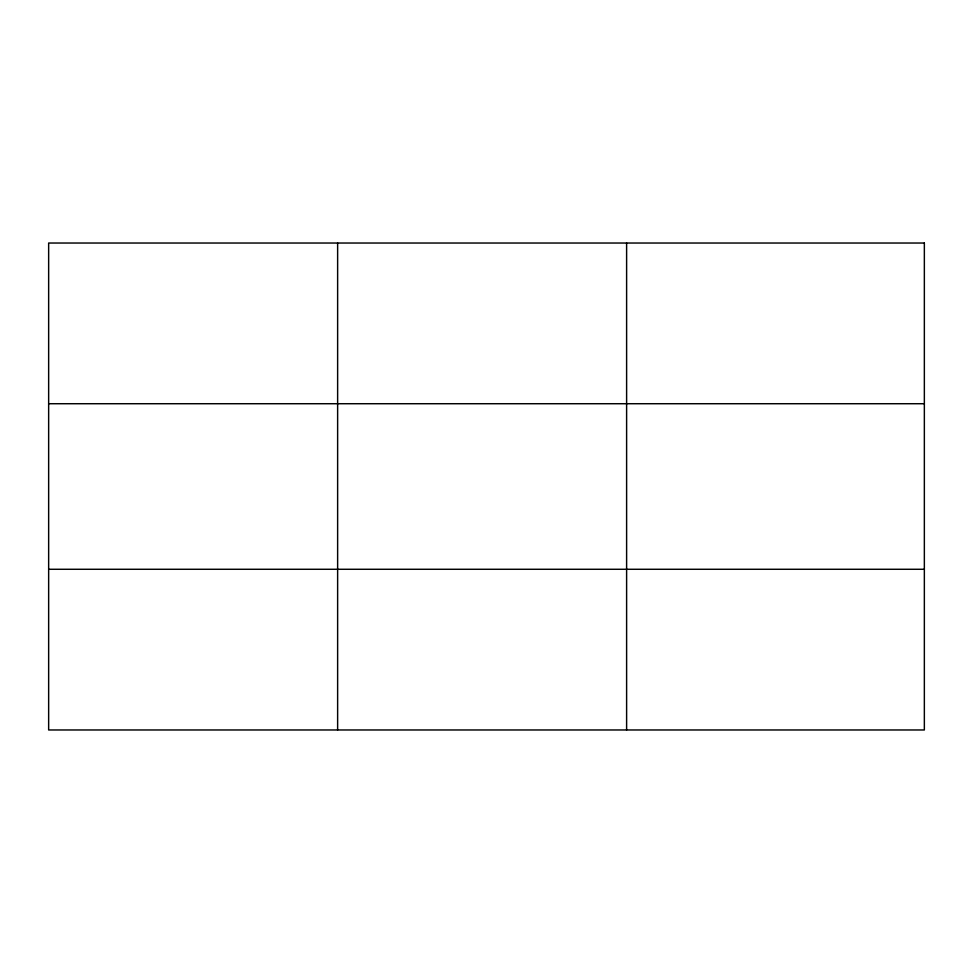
<?xml version="1.0" encoding="UTF-8"?>
<svg xmlns="http://www.w3.org/2000/svg" width="973" height="973" viewBox="0 0 973 973"><rect width="100%" height="100%" fill="white"/><g stroke="black" fill="none" stroke-linecap="round" stroke-linejoin="round"><path stroke-width="1.46" d="M337.631 729.969L337.631 243.031M626.612 729.969L626.612 243.031M48.65 403.722L924.35 403.722M48.65 569.278L924.35 569.278M924.35 243.031L924.35 729.969L48.65 729.969L48.65 243.031L924.35 243.031"/></g></svg>
